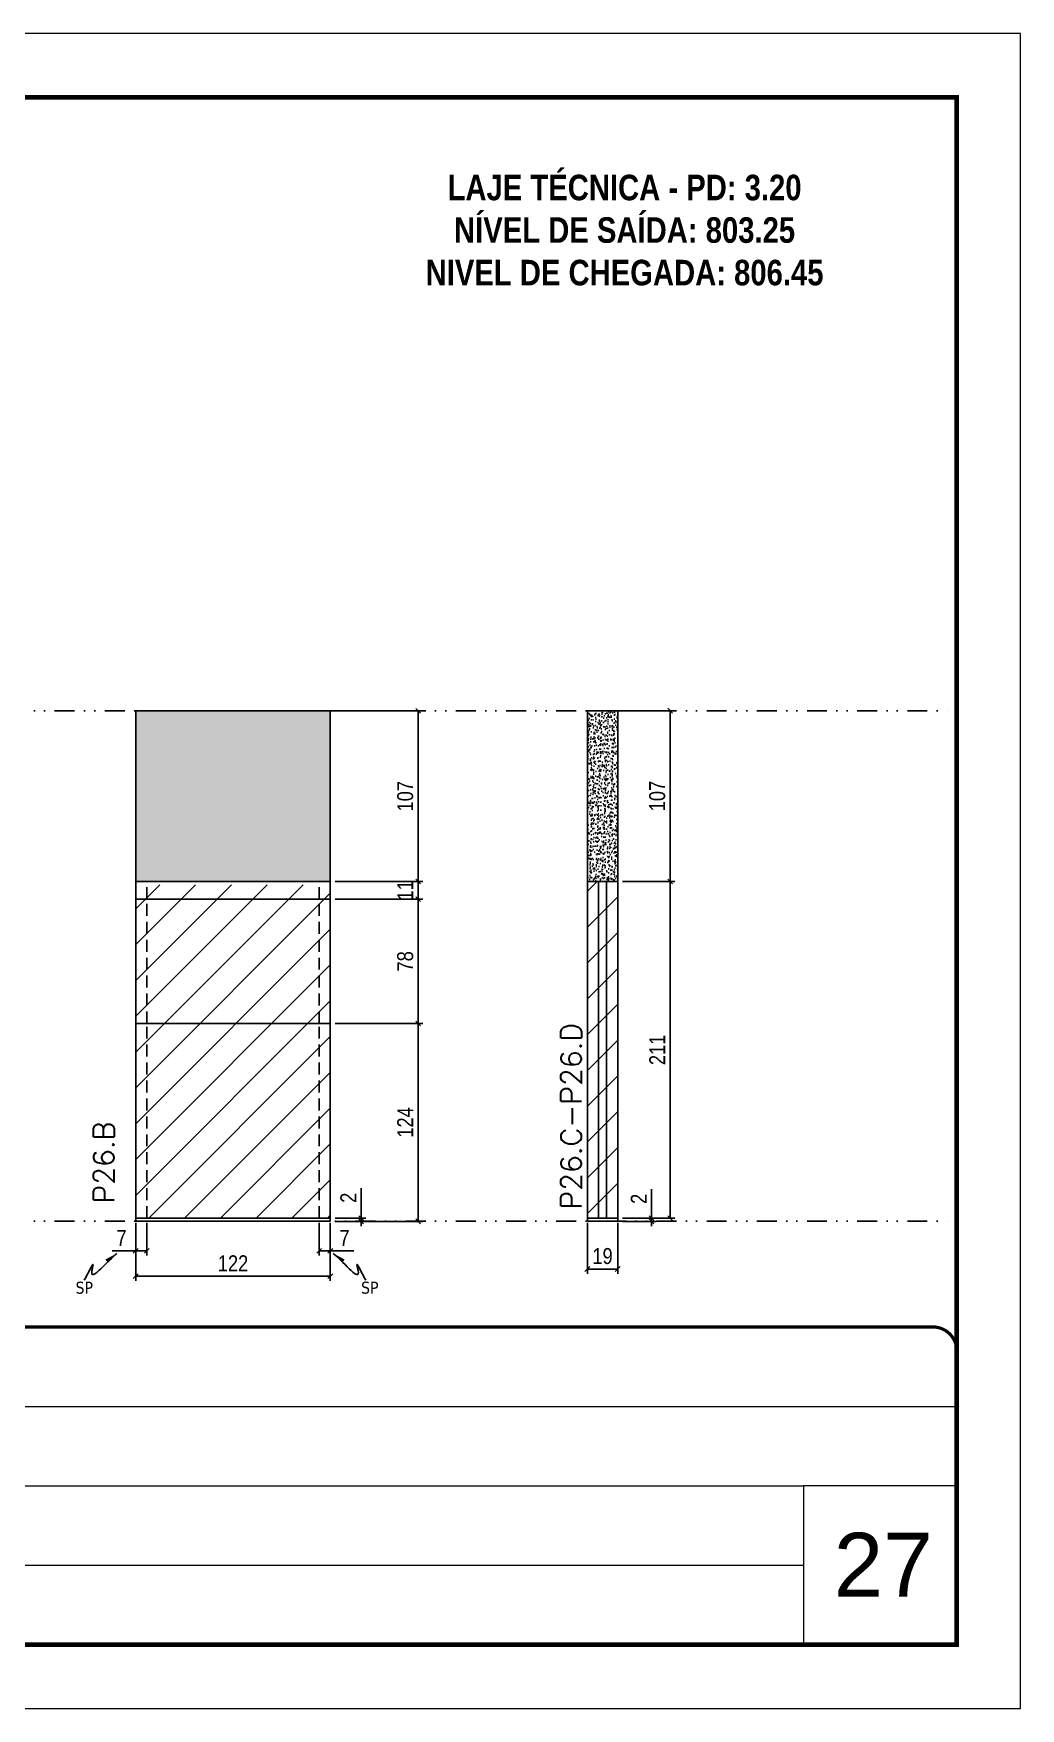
# Model space of a CAD drawing. Extents: x 808 to 7089, y -98 to 17032.
# Drawn here: x 4858 to 5477, y 9091 to 10141 of the extents above; entities that cross this region are included whole.
import ezdxf

# ---------------------------------------------------------------- set-up
doc = ezdxf.new("R2010")
doc.units = 0
for name, pattern in [('CONTINUO', [0]), ('DASHED', [0.75, 0.5, -0.25]), ('DIVIDE2', [0.625, 0.25, -0.125, 0, -0.125, 0, -0.125]), ('HIDDEN', [0.375, 0.25, -0.125])]:
    doc.linetypes.add(name, pattern=pattern)
for name, color, linetype, lineweight in [('CARIMBO', 255, 'Continuous', 9), ('Folhas', 255, 'Continuous', 9), ('REAPROVEITAMENTO', 251, 'Continuous', 9), ('SARRAFO DE PRESSAO', 251, 'DASHED', 9), ('Texto Seção', 7, 'Continuous', 15)]:
    doc.layers.add(name, color=color, linetype=linetype, lineweight=lineweight)
for name, color, linetype in [('COTA', 241, 'Continuous'), ('NOMENCLATURA', 7, 'Continuous'), ('Nível', 160, 'Continuous'), ('Painéis', 200, 'Continuous'), ('SARR_2.2x7', 40, 'Continuous'), ('Sarrafo de Pressão', 42, 'HIDDEN'), ('texto', 7, 'Continuous')]:
    doc.layers.add(name, color=color, linetype=linetype)
doc.styles.add('ARIAL', font='arial.ttf')
doc.styles.add('COTA TECNICA', font='techl___.ttf', dxfattribs={"height": 10})
doc.styles.add('COTA TECNICA-50', font='techl___.ttf', dxfattribs={"height": 10})
doc.styles.add('REGUA-120', font='ROMANS.shx', dxfattribs={"height": 15})
doc.styles.add('ROMANC', font='techb___.ttf', dxfattribs={"height": 2.5})
doc.styles.get("Standard").update_dxf_attribs({"font": 'arial.ttf'})
doc.dimstyles.new('COTA PAINEL-50', dxfattribs={"dimtxt": 10, "dimasz": 3, "dimexe": 3, "dimexo": 3, "dimgap": 3, "dimtad": 1, "dimdec": 1, "dimzin": 12, "dimdsep": 46, "dimtxsty": 'COTA TECNICA-50', "dimblk1": 'OBLIQUE', "dimblk2": 'OBLIQUE', "dimsah": 1, "dimcen": 0.9, "dimclrd": 4, "dimclre": 4, "dimclrt": 240, "dimadec": 1, "dimazin": 3, "dimtfac": 1, "dimtdec": 1, "dimtmove": 0, "dimatfit": 3, "dimfxl": 1, "dimtolj": 1, "dimtzin": 12, "dimarcsym": 0})
doc.dimstyles.new('PAINEL', dxfattribs={"dimtxt": 10, "dimasz": 3, "dimexe": 3, "dimexo": 3, "dimgap": 3, "dimtad": 1, "dimdec": 1, "dimzin": 12, "dimdsep": 46, "dimtxsty": 'COTA TECNICA', "dimblk1": 'OBLIQUE', "dimblk2": 'OBLIQUE', "dimsah": 1, "dimcen": 0.9, "dimclrd": 4, "dimclre": 4, "dimclrt": 240, "dimadec": 1, "dimazin": 3, "dimtfac": 1, "dimtdec": 1, "dimtmove": 0, "dimatfit": 3, "dimfxl": 1, "dimtolj": 1, "dimtzin": 12, "dimarcsym": 0})
doc.dimstyles.get("Standard").update_dxf_attribs({"dimtxt": 0.18, "dimasz": 0.18, "dimexe": 0.18, "dimexo": 0.0625, "dimgap": 0.09, "dimtad": 0, "dimtih": 1, "dimtoh": 1, "dimdec": 4, "dimzin": 0, "dimdsep": 46, "dimtxsty": 'Standard', "dimcen": 0.09, "dimadec": 0, "dimazin": 0, "dimtfac": 1, "dimtdec": 4, "dimtofl": 0, "dimtmove": 0, "dimatfit": 3, "dimfxl": 1, "dimtolj": 1, "dimtzin": 0, "dimarcsym": 0})

# ---------------------------------------------------------------- blocks, each defined once
blk = doc.blocks.new('9999999999')
at = {"color": 30, "linetype": 'CONTINUO'}
for p, q in [((98564.6, 34379.6), (99584, 34379.6)), ((98564.6, 34329.8), (99488, 34329.8)), ((99584, 34329.8), (99488, 34329.8)), ((99488, 34329.8), (99488, 34230.2)), ((98564.6, 34280), (99488, 34280))]:
    blk.add_line(p, q, dxfattribs=at)
at = {"color": 30, "linetype": 'CONTINUO', "const_width": 2}
blk.add_lwpolyline([(99584, 34230.2), (99584, 34414.4, 0.414214), (99569, 34429.4), (98229, 34429.4, 0.414214), (98214, 34414.4), (98214, 34245.2, 0.414214), (98229, 34230.2), (99584, 34230.2)], format="xyb", dxfattribs=at)
at = {"layer": 'Folhas'}
blk.add_lwpolyline([(98139, 34190.2), (99624, 34190.2), (99624, 35240.2), (98139, 35240.2)], close=True, dxfattribs=at)
at = {"layer": 'Folhas', "color": 30, "const_width": 3}
blk.add_lwpolyline([(98214, 34230.2), (99584, 34230.2), (99584, 35200.2), (98214, 35200.2)], close=True, dxfattribs=at)
blk = doc.blocks.new('_Oblique')
at = {"color": 0, "linetype": 'ByBlock', "lineweight": -2}
blk.add_line((-0.5, -0.5), (0.5, 0.5), dxfattribs=at)
blk = doc.blocks.new('*D916')
at = {"layer": 'COTA', "color": 4, "lineweight": -2, "transparency": 16777216}
for p, q in [((4921.9, 9395.4), (4921.9, 9359.1)), ((5043.9, 9395.4), (5043.9, 9359.1)), ((4921.9, 9362.1), (5043.9, 9362.1))]:
    blk.add_line(p, q, dxfattribs=at)
at = {"layer": 'Defpoints', "color": 0, "transparency": 16777216}
for p in [(4921.9, 9398.4), (5043.9, 9398.4), (5043.9, 9362.1)]:
    blk.add_point(p, dxfattribs=at)
at = {"layer": 'COTA', "color": 4, "lineweight": -2, "transparency": 16777216, "xscale": 3, "yscale": 3, "zscale": 3, "rotation": 180}
blk.add_blockref('_Oblique', (4921.9, 9362.1), dxfattribs=at)
at = {"layer": 'COTA', "color": 4, "lineweight": -2, "transparency": 16777216, "xscale": 3, "yscale": 3, "zscale": 3}
blk.add_blockref('_Oblique', (5043.9, 9362.1), dxfattribs=at)
at = {"layer": 'COTA', "color": 240, "transparency": 16777216, "insert": (4982.9, 9370.1), "char_height": 10, "attachment_point": 5, "style": 'COTA TECNICA'}
blk.add_mtext('\\A1;122', dxfattribs=at)
blk = doc.blocks.new('*D917')
at = {"layer": 'COTA', "color": 4, "lineweight": -2, "transparency": 16777216}
for p, q in [((4921.9, 9393.4), (4921.9, 9374.9)), ((4928.9, 9395.4), (4928.9, 9374.9)), ((4921.9, 9377.9), (4907.2, 9377.9)), ((4928.9, 9377.9), (4921.9, 9377.9))]:
    blk.add_line(p, q, dxfattribs=at)
at = {"layer": 'Defpoints', "color": 0, "transparency": 16777216}
for p in [(4928.9, 9398.4), (4921.9, 9396.4), (4921.9, 9377.9)]:
    blk.add_point(p, dxfattribs=at)
at = {"layer": 'COTA', "color": 4, "lineweight": -2, "transparency": 16777216, "xscale": 3, "yscale": 3, "zscale": 3, "rotation": 180}
blk.add_blockref('_Oblique', (4921.9, 9377.9), dxfattribs=at)
at = {"layer": 'COTA', "color": 4, "lineweight": -2, "transparency": 16777216, "xscale": 3, "yscale": 3, "zscale": 3}
blk.add_blockref('_Oblique', (4928.9, 9377.9), dxfattribs=at)
at = {"layer": 'COTA', "color": 240, "transparency": 16777216, "insert": (4913, 9386), "char_height": 10, "attachment_point": 5, "style": 'COTA TECNICA-50'}
blk.add_mtext('\\A1;7', dxfattribs=at)
blk = doc.blocks.new('*D918')
at = {"layer": 'COTA', "color": 4, "lineweight": -2, "transparency": 16777216}
for p, q in [((5036.9, 9395.4), (5036.9, 9374.9)), ((5043.9, 9393.4), (5043.9, 9374.9)), ((5036.9, 9377.9), (5043.9, 9377.9)), ((5043.9, 9377.9), (5058.6, 9377.9))]:
    blk.add_line(p, q, dxfattribs=at)
at = {"layer": 'Defpoints', "color": 0, "transparency": 16777216}
for p in [(5036.9, 9398.4), (5043.9, 9396.4), (5043.9, 9377.9)]:
    blk.add_point(p, dxfattribs=at)
at = {"layer": 'COTA', "color": 4, "lineweight": -2, "transparency": 16777216, "xscale": 3, "yscale": 3, "zscale": 3, "rotation": 180}
blk.add_blockref('_Oblique', (5036.9, 9377.9), dxfattribs=at)
at = {"layer": 'COTA', "color": 4, "lineweight": -2, "transparency": 16777216, "xscale": 3, "yscale": 3, "zscale": 3}
blk.add_blockref('_Oblique', (5043.9, 9377.9), dxfattribs=at)
at = {"layer": 'COTA', "color": 240, "transparency": 16777216, "insert": (5052.8, 9386), "char_height": 10, "attachment_point": 5, "style": 'COTA TECNICA-50'}
blk.add_mtext('\\A1;7', dxfattribs=at)
blk = doc.blocks.new('*D919')
at = {"layer": 'COTA', "color": 4, "linetype": 'ByBlock', "lineweight": -2, "transparency": 16777216}
for p, q in [((5046.9, 9520.4), (5102, 9520.4)), ((5099, 9396.4), (5099, 9520.4)), ((5046.9, 9396.4), (5102, 9396.4))]:
    blk.add_line(p, q, dxfattribs=at)
at = {"layer": 'Defpoints', "color": 0, "linetype": 'ByBlock', "transparency": 16777216}
for p in [(5043.9, 9520.4), (5099, 9520.4), (5043.9, 9396.4)]:
    blk.add_point(p, dxfattribs=at)
at = {"layer": 'COTA', "color": 4, "linetype": 'ByBlock', "lineweight": -2, "transparency": 16777216, "xscale": 3, "yscale": 3, "zscale": 3}
for p, rotation in [((5099, 9520.4), 90), ((5099, 9396.4), 270)]:
    blk.add_blockref('_Oblique', p, dxfattribs=dict(at, rotation=rotation))
at = {"layer": 'COTA', "color": 240, "linetype": 'ByBlock', "transparency": 16777216, "insert": (5090.9, 9458.4), "char_height": 10, "attachment_point": 5, "rotation": 90, "style": 'COTA TECNICA'}
blk.add_mtext('\\A1;124', dxfattribs=at)
blk = doc.blocks.new('*D920')
at = {"layer": 'COTA', "color": 4, "lineweight": -2, "transparency": 16777216}
for p, q in [((5063.2, 9398.4), (5063.2, 9417.2)), ((5046.9, 9398.4), (5066.2, 9398.4)), ((5063.2, 9396.4), (5063.2, 9398.4)), ((5046.9, 9396.4), (5066.2, 9396.4)), ((5063.2, 9396.4), (5063.2, 9393.4))]:
    blk.add_line(p, q, dxfattribs=at)
at = {"layer": 'Defpoints', "color": 0, "transparency": 16777216}
for p in [(5043.9, 9398.4), (5043.9, 9396.4), (5063.2, 9396.4)]:
    blk.add_point(p, dxfattribs=at)
at = {"layer": 'COTA', "color": 4, "lineweight": -2, "transparency": 16777216, "xscale": 3, "yscale": 3, "zscale": 3}
for p, rotation in [((5063.2, 9398.4), 270), ((5063.2, 9396.4), 90)]:
    blk.add_blockref('_Oblique', p, dxfattribs=dict(at, rotation=rotation))
at = {"layer": 'COTA', "color": 240, "transparency": 16777216, "insert": (5055.2, 9411.2), "char_height": 10, "attachment_point": 5, "rotation": 90, "style": 'COTA TECNICA-50'}
blk.add_mtext('\\A1;2', dxfattribs=at)
blk = doc.blocks.new('*D921')
at = {"layer": 'COTA', "color": 4, "linetype": 'ByBlock', "lineweight": -2, "transparency": 16777216}
for p, q in [((5046.9, 9520.4), (5102, 9520.4)), ((5099, 9396.4), (5099, 9520.4)), ((5046.9, 9396.4), (5102, 9396.4))]:
    blk.add_line(p, q, dxfattribs=at)
at = {"layer": 'Defpoints', "color": 0, "linetype": 'ByBlock', "transparency": 16777216}
for p in [(5043.9, 9520.4), (5099, 9520.4), (5043.9, 9396.4)]:
    blk.add_point(p, dxfattribs=at)
at = {"layer": 'COTA', "color": 4, "linetype": 'ByBlock', "lineweight": -2, "transparency": 16777216, "xscale": 3, "yscale": 3, "zscale": 3}
for p, rotation in [((5099, 9520.4), 90), ((5099, 9396.4), 270)]:
    blk.add_blockref('_Oblique', p, dxfattribs=dict(at, rotation=rotation))
at = {"layer": 'COTA', "color": 240, "linetype": 'ByBlock', "transparency": 16777216, "insert": (5090.9, 9458.4), "char_height": 10, "attachment_point": 5, "rotation": 90, "style": 'COTA TECNICA'}
blk.add_mtext('\\A1;124', dxfattribs=at)
blk = doc.blocks.new('*D922')
at = {"layer": 'COTA', "color": 4, "lineweight": -2, "transparency": 16777216}
for p, q in [((5046.9, 9598.4), (5102, 9598.4)), ((5099, 9520.4), (5099, 9598.4)), ((5046.9, 9520.4), (5102, 9520.4))]:
    blk.add_line(p, q, dxfattribs=at)
at = {"layer": 'Defpoints', "color": 0, "transparency": 16777216}
for p in [(5043.9, 9598.4), (5099, 9598.4), (5043.9, 9520.4)]:
    blk.add_point(p, dxfattribs=at)
at = {"layer": 'COTA', "color": 4, "lineweight": -2, "transparency": 16777216, "xscale": 3, "yscale": 3, "zscale": 3}
for p, rotation in [((5099, 9598.4), 90), ((5099, 9520.4), 270)]:
    blk.add_blockref('_Oblique', p, dxfattribs=dict(at, rotation=rotation))
at = {"layer": 'COTA', "color": 240, "transparency": 16777216, "insert": (5090.9, 9559.4), "char_height": 10, "attachment_point": 5, "rotation": 90, "style": 'COTA TECNICA-50'}
blk.add_mtext('\\A1;78', dxfattribs=at)
blk = doc.blocks.new('*D923')
at = {"layer": 'COTA', "color": 4, "lineweight": -2, "transparency": 16777216}
for p, q in [((5205.1, 9395.4), (5205.1, 9363.5)), ((5224.1, 9395.4), (5224.1, 9363.5)), ((5205.1, 9366.5), (5224.1, 9366.5))]:
    blk.add_line(p, q, dxfattribs=at)
at = {"layer": 'Defpoints', "color": 0, "transparency": 16777216}
for p in [(5205.1, 9398.4), (5224.1, 9398.4), (5224.1, 9366.5)]:
    blk.add_point(p, dxfattribs=at)
at = {"layer": 'COTA', "color": 4, "lineweight": -2, "transparency": 16777216, "xscale": 3, "yscale": 3, "zscale": 3, "rotation": 180}
blk.add_blockref('_Oblique', (5205.1, 9366.5), dxfattribs=at)
at = {"layer": 'COTA', "color": 4, "lineweight": -2, "transparency": 16777216, "xscale": 3, "yscale": 3, "zscale": 3}
blk.add_blockref('_Oblique', (5224.1, 9366.5), dxfattribs=at)
at = {"layer": 'COTA', "color": 240, "transparency": 16777216, "insert": (5214.6, 9374.6), "char_height": 10, "attachment_point": 5, "style": 'COTA TECNICA'}
blk.add_mtext('\\A1;19', dxfattribs=at)
blk = doc.blocks.new('*D924')
at = {"layer": 'COTA', "color": 4, "lineweight": -2, "transparency": 16777216}
for p, q in [((5245.3, 9398.4), (5245.3, 9416.6)), ((5227.1, 9398.4), (5248.3, 9398.4)), ((5245.3, 9396.4), (5245.3, 9398.4)), ((5227.1, 9396.4), (5248.3, 9396.4)), ((5245.3, 9396.4), (5245.3, 9393.4))]:
    blk.add_line(p, q, dxfattribs=at)
at = {"layer": 'Defpoints', "color": 0, "transparency": 16777216}
for p in [(5224.1, 9398.4), (5245.3, 9398.4), (5224.1, 9396.4)]:
    blk.add_point(p, dxfattribs=at)
at = {"layer": 'COTA', "color": 4, "lineweight": -2, "transparency": 16777216, "xscale": 3, "yscale": 3, "zscale": 3}
for p, rotation in [((5245.3, 9398.4), 270), ((5245.3, 9396.4), 90)]:
    blk.add_blockref('_Oblique', p, dxfattribs=dict(at, rotation=rotation))
at = {"layer": 'COTA', "color": 240, "transparency": 16777216, "insert": (5237.3, 9410.5), "char_height": 10, "attachment_point": 5, "rotation": 90, "style": 'COTA TECNICA-50'}
blk.add_mtext('\\A1;2', dxfattribs=at)
blk = doc.blocks.new('*D932')
at = {"layer": 'COTA', "color": 4, "linetype": 'ByBlock', "lineweight": -2, "transparency": 16777216}
for p, q in [((5227.1, 9716.5), (5260, 9716.5)), ((5257, 9716.5), (5257, 9609.4)), ((5227.1, 9609.4), (5260, 9609.4))]:
    blk.add_line(p, q, dxfattribs=at)
at = {"layer": 'Defpoints', "color": 0, "linetype": 'ByBlock', "transparency": 16777216}
for p in [(5224.1, 9716.5), (5224.1, 9609.4), (5257, 9609.4)]:
    blk.add_point(p, dxfattribs=at)
at = {"layer": 'COTA', "color": 4, "linetype": 'ByBlock', "lineweight": -2, "transparency": 16777216, "xscale": 3, "yscale": 3, "zscale": 3}
for p, rotation in [((5257, 9716.5), 90), ((5257, 9609.4), 270)]:
    blk.add_blockref('_Oblique', p, dxfattribs=dict(at, rotation=rotation))
at = {"layer": 'COTA', "color": 240, "linetype": 'ByBlock', "transparency": 16777216, "insert": (5248.9, 9663), "char_height": 10, "attachment_point": 5, "rotation": 90, "style": 'COTA TECNICA'}
blk.add_mtext('\\A1;107', dxfattribs=at)
blk = doc.blocks.new('*D933')
at = {"layer": 'COTA', "color": 4, "lineweight": -2, "transparency": 16777216}
for p, q in [((5227.1, 9609.4), (5260, 9609.4)), ((5257, 9398.4), (5257, 9609.4)), ((5227.1, 9398.4), (5260, 9398.4))]:
    blk.add_line(p, q, dxfattribs=at)
at = {"layer": 'Defpoints', "color": 0, "transparency": 16777216}
for p in [(5224.1, 9609.4), (5257, 9609.4), (5224.1, 9398.4)]:
    blk.add_point(p, dxfattribs=at)
at = {"layer": 'COTA', "color": 4, "lineweight": -2, "transparency": 16777216, "xscale": 3, "yscale": 3, "zscale": 3}
for p, rotation in [((5257, 9609.4), 90), ((5257, 9398.4), 270)]:
    blk.add_blockref('_Oblique', p, dxfattribs=dict(at, rotation=rotation))
at = {"layer": 'COTA', "color": 240, "transparency": 16777216, "insert": (5248.9, 9503.9), "char_height": 10, "attachment_point": 5, "rotation": 90, "style": 'COTA TECNICA-50'}
blk.add_mtext('\\A1;211', dxfattribs=at)
blk = doc.blocks.new('*D925')
at = {"layer": 'COTA', "color": 4, "lineweight": -2, "transparency": 16777216}
for p, q in [((5012.9, 9716.4), (5102, 9716.4)), ((5099, 9609.4), (5099, 9716.4)), ((5046.9, 9609.4), (5102, 9609.4))]:
    blk.add_line(p, q, dxfattribs=at)
at = {"layer": 'Defpoints', "color": 0, "transparency": 16777216}
for p in [(5009.9, 9716.4), (5099, 9716.4), (5043.9, 9609.4)]:
    blk.add_point(p, dxfattribs=at)
at = {"layer": 'COTA', "color": 4, "lineweight": -2, "transparency": 16777216, "xscale": 3, "yscale": 3, "zscale": 3}
for p, rotation in [((5099, 9716.4), 90), ((5099, 9609.4), 270)]:
    blk.add_blockref('_Oblique', p, dxfattribs=dict(at, rotation=rotation))
at = {"layer": 'COTA', "color": 240, "transparency": 16777216, "insert": (5090.9, 9662.9), "char_height": 10, "attachment_point": 5, "rotation": 90, "style": 'COTA TECNICA-50'}
blk.add_mtext('\\A1;107', dxfattribs=at)
blk = doc.blocks.new('*D926')
at = {"layer": 'COTA', "color": 4, "lineweight": -2, "transparency": 16777216}
for p, q in [((5046.9, 9609.4), (5102, 9609.4)), ((5099, 9609.4), (5099, 9598.4)), ((5046.9, 9598.4), (5102, 9598.4))]:
    blk.add_line(p, q, dxfattribs=at)
at = {"layer": 'Defpoints', "color": 0, "transparency": 16777216}
for p in [(5043.9, 9609.4), (5043.9, 9598.4), (5099, 9598.4)]:
    blk.add_point(p, dxfattribs=at)
at = {"layer": 'COTA', "color": 4, "lineweight": -2, "transparency": 16777216, "xscale": 3, "yscale": 3, "zscale": 3}
for p, rotation in [((5099, 9609.4), 90), ((5099, 9598.4), 270)]:
    blk.add_blockref('_Oblique', p, dxfattribs=dict(at, rotation=rotation))
at = {"layer": 'COTA', "color": 240, "transparency": 16777216, "insert": (5090.9, 9603.9), "char_height": 10, "attachment_point": 5, "rotation": 90, "style": 'COTA TECNICA-50'}
blk.add_mtext('\\A1;11', dxfattribs=at)

msp = doc.modelspace()

# ---------------------------------------------------------------- hatches: boundary and pattern name
at = {"layer": 'COTA', "linetype": 'ByBlock'}
h = msp.add_hatch(dxfattribs=at)
h.set_pattern_fill('AR-CONC', color=256, scale=0.03)
h.set_pattern_definition([(50, (-3493.1926, 5570.448), (5.46554, -0.4781726), [0.5715, -6.2865]), (355, (-3493.1926, 5570.448), (-1.0573026, 5.7317054), [0.4572, -5.0292175]), (100.451445, (-3492.737, 5570.408), (4.4082374, 5.2535326), [0.4857003, -5.3427073]), (46.1842, (-3493.1926, 5571.972), (8.132371, -1.26127), [0.85725, -9.42975]), (96.63556, (-3492.515, 5571.867), (7.122124, 7.422784), [0.728551, -8.014068]), (351.18415, (-3493.1926, 5571.972), (7.122124, 7.422784), [0.685799, -7.543792]), (21, (-3492.4306, 5571.591), (4.5484317, -3.067956), [0.5715, -6.2865]), (326, (-3492.4306, 5571.591), (1.854061, 5.525639), [0.4572, -5.0292]), (71.451445, (-3492.0515, 5571.3353), (6.4024926, 2.457683), [0.4857003, -5.342698]), (37.5, (-3493.1926, 5570.448), (0.0926581, 2.53665117), [0, -4.96824, 0, -5.1054, 0, -5.04825]), (7.5, (-3493.1926, 5570.448), (2.0045899, 3.00541724), [0, -2.91084, 0, -4.85394, 0, -1.92405]), (327.5, (-3494.8918, 5570.448), (4.06771786, -0.1718623), [0, -1.905, 0, -5.9436, 0, -7.8867]), (317.5, (-3495.6538, 5570.448), (4.4438754, 0.7627947), [0, -2.4765, 0, -3.94716, 0, -5.6007])])
h.paths.add_polyline_path([(4921.89, 9609.44), (5043.89, 9609.44), (5043.89, 9716.44), (4921.89, 9716.44)])
h = msp.add_hatch(dxfattribs=at)
h.set_pattern_fill('AR-CONC', color=256, scale=0.03)
h.set_pattern_definition([(50, (-3884.002, 5591.472), (5.46554, -0.4781726), [0.5715, -6.2865]), (355, (-3884.002, 5591.472), (-1.0573026, 5.7317054), [0.4572, -5.0292175]), (100.451445, (-3883.5464, 5591.432), (4.4082374, 5.2535326), [0.4857003, -5.3427073]), (46.1842, (-3884.002, 5592.996), (8.132371, -1.26127), [0.85725, -9.42975]), (96.63556, (-3883.324, 5592.891), (7.122124, 7.422784), [0.728551, -8.014068]), (351.18415, (-3884.002, 5592.996), (7.122124, 7.422784), [0.685799, -7.543792]), (21, (-3883.24, 5592.615), (4.5484317, -3.067956), [0.5715, -6.2865]), (326, (-3883.24, 5592.615), (1.854061, 5.525639), [0.4572, -5.0292]), (71.451445, (-3882.861, 5592.359), (6.4024926, 2.457683), [0.4857003, -5.342698]), (37.5, (-3884.002, 5591.4719), (0.0926581, 2.53665117), [0, -4.96824, 0, -5.1054, 0, -5.04825]), (7.5, (-3884.002, 5591.472), (2.0045899, 3.00541724), [0, -2.91084, 0, -4.85394, 0, -1.92405]), (327.5, (-3885.7012, 5591.4719), (4.06771786, -0.1718623), [0, -1.905, 0, -5.9436, 0, -7.8867]), (317.5, (-3886.463, 5591.472), (4.4438754, 0.7627947), [0, -2.4765, 0, -3.94716, 0, -5.6007])])
h.paths.add_polyline_path([(5224.12, 9716.44), (5205.12, 9716.44), (5205.12, 9609.44), (5224.12, 9609.44)])
at = {"layer": 'REAPROVEITAMENTO', "linetype": 'ByBlock'}
h = msp.add_hatch(dxfattribs=at)
h.set_pattern_fill('ANSI31', color=256, scale=5, style=2)
h.set_pattern_definition([(45, (1618.946, 382.037), (-11.22532, 11.22532), [])])
h.paths.add_polyline_path([(5224.12, 9609.44), (5205.12, 9609.44), (5205.12, 9398.44), (5224.12, 9398.44)])
h = msp.add_hatch(dxfattribs=at)
h.set_pattern_fill('ANSI31', color=256, scale=5, style=2)
h.set_pattern_definition([(45, (1335.72, 371.037), (-11.22532, 11.22532), [])])
h.paths.add_polyline_path([(5043.89, 9607.44), (4921.89, 9607.44), (4921.89, 9398.44), (5043.89, 9398.44)])

# ---------------------------------------------------------------- linework, layer by layer
at = {"layer": 'COTA', "linetype": 'ByBlock'}
for p, q in [((4921.89, 9716.44), (4921.89, 9716.44)), ((4921.89, 9609.44), (4921.89, 9716.44)), ((4921.89, 9716.44), (5043.89, 9716.44)), ((5043.89, 9609.44), (5043.89, 9716.44))]:
    msp.add_line(p, q, dxfattribs=at)
msp.add_lwpolyline([(5205.12, 9609.44), (5224.12, 9609.44), (5224.12, 9716.46), (5205.12, 9716.46)], close=True, dxfattribs=at)
at = {"layer": 'Nível', "color": 4, "linetype": 'DIVIDE2', "ltscale": 50}
for p, q in [((4493.66, 9716.44), (5436.67, 9716.44)), ((4493.66, 9396.44), (5436.67, 9396.44))]:
    msp.add_line(p, q, dxfattribs=at)
at = {"layer": 'Painéis'}
for p, q in [((5205.12, 9609.44), (5205.12, 9398.44)), ((5205.12, 9609.44), (5224.12, 9609.44)), ((5224.12, 9609.44), (5205.12, 9609.44)), ((5205.12, 9609.44), (5224.12, 9609.44)), ((5224.12, 9609.44), (5224.12, 9398.44)), ((5205.12, 9398.44), (5224.12, 9398.44)), ((5205.12, 9398.44), (5224.12, 9398.44)), ((5205.12, 9396.44), (5205.12, 9398.44)), ((5224.12, 9398.44), (5224.12, 9396.44)), ((5224.12, 9396.44), (5205.12, 9396.44))]:
    msp.add_line(p, q, dxfattribs=at)
for points in [[(5043.89, 9609.44), (4921.89, 9609.44), (4921.89, 9598.44), (5043.89, 9598.44)], [(5043.89, 9598.44), (4921.89, 9598.44), (4921.89, 9520.44), (5043.89, 9520.44)], [(5043.89, 9520.44), (4921.89, 9520.44), (4921.89, 9398.44), (5043.89, 9398.44)], [(5043.89, 9396.44), (4921.89, 9396.44), (4921.89, 9398.44), (5043.89, 9398.44)]]:
    msp.add_lwpolyline(points, close=True, dxfattribs=at)
at = {"layer": 'SARR_2.2x7'}
for p, q in [((5212.12, 9609.44), (5212.12, 9398.44)), ((5217.12, 9609.44), (5217.12, 9398.44))]:
    msp.add_line(p, q, dxfattribs=at)
at = {"layer": 'Sarrafo de Pressão', "ltscale": 30}
for p, q in [((4928.89, 9598.44), (4928.89, 9609.44)), ((5036.89, 9598.44), (5036.89, 9609.44)), ((4928.89, 9520.44), (4928.89, 9598.44)), ((5036.89, 9520.44), (5036.89, 9598.44)), ((4928.89, 9398.44), (4928.89, 9520.44)), ((5036.89, 9398.44), (5036.89, 9520.44))]:
    msp.add_line(p, q, dxfattribs=at)

# ---------------------------------------------------------------- block references
at = {"layer": 'SARRAFO DE PRESSAO', "color": 6, "linetype": 'ByBlock'}
msp.add_blockref('9999999999', (-94147.31, -25099.18), dxfattribs=at)

# ---------------------------------------------------------------- texts
at = {"layer": 'CARIMBO', "style": 'ARIAL'}
msp.add_text('27', height=40, dxfattribs=at).set_placement((5359.53, 9161.17))
at = {"layer": 'NOMENCLATURA', "color": 2, "insert": (5228.41, 10079.17), "char_height": 16, "attachment_point": 2, "style": 'ROMANC'}
msp.add_mtext_dynamic_manual_height_columns('\\PLAJE TÉCNICA - PD: 3.20\\PNÍVEL DE SAÍDA: 803.25\\PNIVEL DE CHEGADA: 806.45', width=328.3607, gutter_width=1, heights=[0], dxfattribs=at)
at = {"layer": 'texto', "color": 0, "char_height": 7.5, "attachment_point": 5}
for insert in [(4889.65, 9354.76), (5068.67, 9354.76)]:
    msp.add_mtext('{\\fTahoma|b0|i0|c0|p34;\\C4;SP}', dxfattribs=dict(at, insert=insert))
at = {"layer": 'Texto Seção', "char_height": 13, "width": 285.3299, "attachment_point": 7, "rotation": 90, "style": 'REGUA-120'}
for s, insert in [('P26.C-P26.D', (5201.41, 9403.85)), ('P26.B', (4908.42, 9407.69))]:
    msp.add_mtext(s, dxfattribs=dict(at, insert=insert))

# ---------------------------------------------------------------- dimensions: what is measured, and where the dimension line sits
at = {"layer": 'COTA'}
for base, p1, p2, angle, picture, middle in [((5098.98, 9716.44), (5043.89, 9609.44), (5009.89, 9716.44), 90, '*D925', (5090.87, 9662.94)), ((5256.97, 9609.44), (5224.12, 9398.44), (5224.12, 9609.44), 90, '*D933', (5248.92, 9503.94)), ((5098.98, 9598.44), (5043.89, 9520.44), (5043.89, 9598.44), 90, '*D922', (5090.88, 9559.44)), ((4921.89, 9377.93), (4928.89, 9398.44), (4921.89, 9396.44), 180, '*D917', (4913.03, 9386))]:
    dim = msp.add_linear_dim(base=base, p1=p1, p2=p2, angle=angle, dimstyle='COTA PAINEL-50', dxfattribs=at)
    dim.commit()
    dim.dimension.update_dxf_attribs({"geometry": picture, "text_midpoint": middle})
at = {"layer": 'COTA', "linetype": 'ByBlock'}
dim = msp.add_linear_dim(base=(5256.97, 9609.44), p1=(5224.12, 9716.46), p2=(5224.12, 9609.44), angle=90, dimstyle='PAINEL', dxfattribs=at)
dim.commit()
dim.dimension.update_dxf_attribs({"geometry": '*D932', "text_midpoint": (5248.87, 9662.95)})
at = {"layer": 'COTA'}
for base, p1, p2, picture, middle in [((5098.98, 9598.44), (5043.89, 9609.44), (5043.89, 9598.44), '*D926', (5098.98, 9603.94)), ((5063.15, 9396.44), (5043.89, 9398.44), (5043.89, 9396.44), '*D920', (5063.15, 9411.19)), ((5245.31, 9398.44), (5224.12, 9396.44), (5224.12, 9398.44), '*D924', (5245.31, 9410.5))]:
    dim = msp.add_linear_dim(base=base, p1=p1, p2=p2, angle=90, dimstyle='COTA PAINEL-50', dxfattribs=at)
    dim.commit()
    dim.dimension.update_dxf_attribs({"geometry": picture, "text_midpoint": middle, "dimtype": 160})
at = {"layer": 'COTA', "linetype": 'ByBlock'}
for picture in ['*D919', '*D921']:
    dim = msp.add_aligned_dim(p1=(5043.89, 9396.44), p2=(5043.89, 9520.44), distance=-55.08, dimstyle='PAINEL', dxfattribs=at)
    dim.commit()
    dim.dimension.update_dxf_attribs({"geometry": picture, "text_midpoint": (5090.9, 9458.44)})
at = {"layer": 'COTA'}
for base, p1, p2, picture, middle in [((5043.89, 9362.08), (4921.89, 9398.44), (5043.89, 9398.44), '*D916', (4982.89, 9370.14)), ((5224.12, 9366.55), (5205.12, 9398.44), (5224.12, 9398.44), '*D923', (5214.62, 9374.63))]:
    dim = msp.add_linear_dim(base=base, p1=p1, p2=p2, dimstyle='PAINEL', override={"dimarcsym": 2}, dxfattribs=at)
    dim.commit()
    dim.dimension.update_dxf_attribs({"geometry": picture, "text_midpoint": middle})
dim = msp.add_linear_dim(base=(5043.89, 9377.93), p1=(5036.89, 9398.44), p2=(5043.89, 9396.44), dimstyle='COTA PAINEL-50', dxfattribs=at)
dim.commit()
dim.dimension.update_dxf_attribs({"geometry": '*D918', "text_midpoint": (5052.76, 9386)})

# ---------------------------------------------------------------- leaders
at = {"layer": 'COTA', "path_type": 1}
for points in [[(4910.07, 9376.26), (4894.28, 9364.42), (4895.21, 9369.23), (4889.65, 9359.45)], [(5045.72, 9376.26), (5061.51, 9364.42), (5060.58, 9369.23), (5066.14, 9359.45)]]:
    msp.add_leader(points, dimstyle='Standard', override={"dimasz": 8}, dxfattribs=at)

doc.saveas('drawing.dxf')
